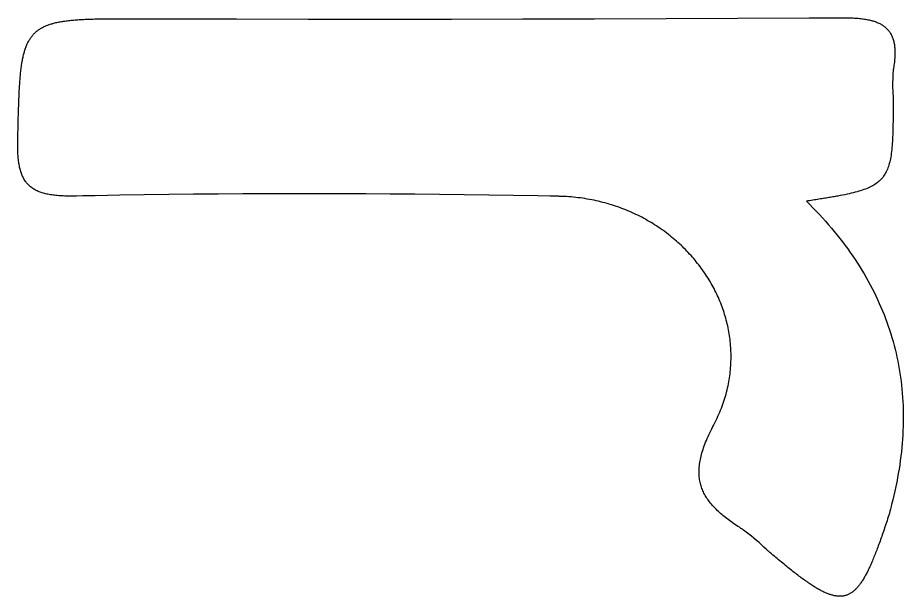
# Model space of a CAD drawing. Extents: x -2412.6 to -2376.5, y -227.2 to -193.2.
# Drawn here: x -2412.594 to -2409.012, y -206.057 to -203.717 of the extents above; entities that cross this region are included whole.
import ezdxf

# ---------------------------------------------------------------- set-up
doc = ezdxf.new("R2010")
doc.units = 0
doc.layers.add('WORK_LAYER', color=254, linetype='CONTINUOUS')

msp = doc.modelspace()

# ---------------------------------------------------------------- linework, layer by layer
at = {"layer": 'WORK_LAYER'}
msp.add_lwpolyline([(-2409.4045, -204.4593), (-2409.391, -204.4727), (-2409.3777, -204.4861), (-2409.3647, -204.4996), (-2409.3519, -204.5132), (-2409.3393, -204.5269), (-2409.327, -204.5406), (-2409.315, -204.5543), (-2409.3031, -204.5682), (-2409.2915, -204.5821), (-2409.2802, -204.596), (-2409.269, -204.61), (-2409.2581, -204.6241), (-2409.2475, -204.6382), (-2409.2371, -204.6524), (-2409.2269, -204.6666), (-2409.217, -204.6809), (-2409.2073, -204.6953), (-2409.1978, -204.7097), (-2409.1886, -204.7242), (-2409.1796, -204.7388), (-2409.1709, -204.7534), (-2409.1623, -204.7681), (-2409.1541, -204.7828), (-2409.146, -204.7976), (-2409.1382, -204.8124), (-2409.1306, -204.8273), (-2409.1233, -204.8423), (-2409.1162, -204.8573), (-2409.1094, -204.8724), (-2409.1027, -204.8876), (-2409.0963, -204.9028), (-2409.0902, -204.918), (-2409.0843, -204.9334), (-2409.0786, -204.9488), (-2409.0731, -204.9642), (-2409.0679, -204.9797), (-2409.0629, -204.9953), (-2409.0582, -205.0109), (-2409.0537, -205.0266), (-2409.0494, -205.0424), (-2409.0454, -205.0582), (-2409.0415, -205.074), (-2409.038, -205.09), (-2409.0346, -205.106), (-2409.0315, -205.122), (-2409.0287, -205.1381), (-2409.026, -205.1543), (-2409.0236, -205.1705), (-2409.0214, -205.1868), (-2409.0195, -205.2032), (-2409.0178, -205.2196), (-2409.0163, -205.236), (-2409.0151, -205.2526), (-2409.0141, -205.2692), (-2409.0133, -205.2858), (-2409.0128, -205.3025), (-2409.0125, -205.3193), (-2409.0124, -205.3361), (-2409.0126, -205.353), (-2409.013, -205.37), (-2409.0136, -205.387), (-2409.0144, -205.404), (-2409.0155, -205.4212), (-2409.0168, -205.4384), (-2409.0184, -205.4556), (-2409.0202, -205.4729), (-2409.0222, -205.4903), (-2409.0244, -205.5077), (-2409.0269, -205.5252), (-2409.0296, -205.5428), (-2409.0325, -205.5604), (-2409.0357, -205.578), (-2409.0391, -205.5958), (-2409.0427, -205.6136), (-2409.0466, -205.6314), (-2409.0507, -205.6493), (-2409.055, -205.6673), (-2409.0596, -205.6853), (-2409.0619, -205.6943), (-2409.0631, -205.6989), (-2409.0632, -205.6991), (-2409.0632, -205.6992), (-2409.0632, -205.6992), (-2409.0632, -205.6992), (-2409.0632, -205.6992), (-2409.0632, -205.6993), (-2409.0633, -205.6996), (-2409.0643, -205.704), (-2409.0663, -205.7129), (-2409.0673, -205.7174), (-2409.0678, -205.7196), (-2409.068, -205.7207), (-2409.0681, -205.721), (-2409.0681, -205.7211), (-2409.0681, -205.7211), (-2409.0681, -205.7211), (-2409.0682, -205.7213), (-2409.0683, -205.7215), (-2409.0686, -205.7225), (-2409.0692, -205.7245), (-2409.0705, -205.7283), (-2409.0731, -205.7361), (-2409.0756, -205.7437), (-2409.0781, -205.7512), (-2409.0806, -205.7586), (-2409.0831, -205.7659), (-2409.0855, -205.7732), (-2409.0879, -205.7803), (-2409.0903, -205.7874), (-2409.0927, -205.7943), (-2409.0951, -205.8011), (-2409.0974, -205.8079), (-2409.0997, -205.8146), (-2409.1021, -205.8211), (-2409.1043, -205.8276), (-2409.1066, -205.834), (-2409.1089, -205.8403), (-2409.1111, -205.8464), (-2409.1134, -205.8525), (-2409.1156, -205.8585), (-2409.1178, -205.8644), (-2409.12, -205.8703), (-2409.1222, -205.876), (-2409.1244, -205.8816), (-2409.1266, -205.8871), (-2409.1287, -205.8926), (-2409.1309, -205.8979), (-2409.133, -205.9032), (-2409.1352, -205.9084), (-2409.1373, -205.9134), (-2409.1394, -205.9184), (-2409.1415, -205.9233), (-2409.1436, -205.9281), (-2409.1457, -205.9328), (-2409.1478, -205.9374), (-2409.1499, -205.942), (-2409.152, -205.9464), (-2409.1541, -205.9508), (-2409.1562, -205.955), (-2409.1583, -205.9592), (-2409.1604, -205.9633), (-2409.1625, -205.9672), (-2409.1646, -205.9711), (-2409.1667, -205.975), (-2409.1688, -205.9787), (-2409.1708, -205.9823), (-2409.1729, -205.9858), (-2409.175, -205.9893), (-2409.1772, -205.9927), (-2409.1793, -205.9959), (-2409.1814, -205.9991), (-2409.1835, -206.0022), (-2409.1856, -206.0052), (-2409.1878, -206.0082), (-2409.1899, -206.011), (-2409.1921, -206.0138), (-2409.1942, -206.0164), (-2409.1964, -206.019), (-2409.1986, -206.0215), (-2409.2008, -206.0239), (-2409.203, -206.0262), (-2409.2052, -206.0285), (-2409.2074, -206.0306), (-2409.2097, -206.0327), (-2409.2119, -206.0347), (-2409.2142, -206.0365), (-2409.2165, -206.0383), (-2409.2188, -206.0401), (-2409.2211, -206.0417), (-2409.2234, -206.0433), (-2409.2258, -206.0447), (-2409.2281, -206.0461), (-2409.2305, -206.0474), (-2409.2329, -206.0486), (-2409.2353, -206.0498), (-2409.2378, -206.0508), (-2409.2402, -206.0518), (-2409.2427, -206.0527), (-2409.2452, -206.0535), (-2409.2478, -206.0542), (-2409.2503, -206.0548), (-2409.2529, -206.0554), (-2409.2555, -206.0558), (-2409.2581, -206.0562), (-2409.2608, -206.0565), (-2409.2635, -206.0567), (-2409.2662, -206.0569), (-2409.2689, -206.0569), (-2409.2717, -206.0569), (-2409.2745, -206.0568), (-2409.2773, -206.0566), (-2409.2801, -206.0564), (-2409.283, -206.056), (-2409.2859, -206.0556), (-2409.2889, -206.0551), (-2409.2918, -206.0545), (-2409.2948, -206.0539), (-2409.2979, -206.0531), (-2409.301, -206.0523), (-2409.3041, -206.0514), (-2409.3072, -206.0504), (-2409.3104, -206.0494), (-2409.3136, -206.0482), (-2409.3169, -206.047), (-2409.3201, -206.0457), (-2409.3235, -206.0444), (-2409.3268, -206.0429), (-2409.3303, -206.0414), (-2409.3337, -206.0398), (-2409.3372, -206.0381), (-2409.3407, -206.0363), (-2409.3443, -206.0345), (-2409.3479, -206.0326), (-2409.3515, -206.0306), (-2409.3552, -206.0285), (-2409.359, -206.0264), (-2409.3628, -206.0242), (-2409.3666, -206.0219), (-2409.3705, -206.0195), (-2409.3744, -206.0171), (-2409.3784, -206.0145), (-2409.3824, -206.0119), (-2409.3865, -206.0093), (-2409.3906, -206.0065), (-2409.3948, -206.0037), (-2409.399, -206.0008), (-2409.4032, -205.9978), (-2409.4076, -205.9948), (-2409.4119, -205.9917), (-2409.4163, -205.9885), (-2409.4208, -205.9852), (-2409.4253, -205.9819), (-2409.4299, -205.9785), (-2409.4346, -205.975), (-2409.4393, -205.9714), (-2409.444, -205.9678), (-2409.4488, -205.9641), (-2409.4537, -205.9603), (-2409.4586, -205.9565), (-2409.4636, -205.9526), (-2409.4686, -205.9486), (-2409.4737, -205.9445), (-2409.4789, -205.9404), (-2409.4841, -205.9362), (-2409.4894, -205.9319), (-2409.4947, -205.9276), (-2409.5001, -205.9231), (-2409.5056, -205.9187), (-2409.5111, -205.9141), (-2409.5167, -205.9095), (-2409.5223, -205.9048), (-2409.5281, -205.9), (-2409.5339, -205.8952), (-2409.5397, -205.8903), (-2409.5456, -205.8853), (-2409.5516, -205.8802), (-2409.5577, -205.8751), (-2409.5608, -205.8725), (-2409.5611, -205.8722), (-2409.5613, -205.8721), (-2409.5614, -205.872), (-2409.5615, -205.8719), (-2409.5615, -205.8719), (-2409.5617, -205.8717), (-2409.5623, -205.8711), (-2409.5635, -205.8699), (-2409.566, -205.8676), (-2409.5758, -205.8583), (-2409.5858, -205.8491), (-2409.5959, -205.8401), (-2409.6062, -205.8312), (-2409.6165, -205.8224), (-2409.627, -205.8139), (-2409.6377, -205.8054), (-2409.6484, -205.7971), (-2409.6593, -205.789), (-2409.662, -205.787), (-2409.6634, -205.786), (-2409.6635, -205.786), (-2409.6635, -205.7859), (-2409.6636, -205.7859), (-2409.6638, -205.7858), (-2409.6646, -205.7852), (-2409.6661, -205.7842), (-2409.6693, -205.7822), (-2409.6754, -205.7781), (-2409.6815, -205.7741), (-2409.6875, -205.7701), (-2409.6934, -205.766), (-2409.6992, -205.762), (-2409.7049, -205.758), (-2409.7105, -205.754), (-2409.7159, -205.75), (-2409.7213, -205.7459), (-2409.7266, -205.7419), (-2409.7317, -205.7379), (-2409.7368, -205.7338), (-2409.7417, -205.7298), (-2409.7466, -205.7257), (-2409.7513, -205.7217), (-2409.7559, -205.7176), (-2409.7604, -205.7135), (-2409.7648, -205.7094), (-2409.7691, -205.7052), (-2409.7732, -205.7011), (-2409.7773, -205.6969), (-2409.7812, -205.6927), (-2409.785, -205.6885), (-2409.7887, -205.6842), (-2409.7922, -205.6799), (-2409.7956, -205.6756), (-2409.799, -205.6712), (-2409.8021, -205.6668), (-2409.8052, -205.6624), (-2409.8081, -205.658), (-2409.8109, -205.6534), (-2409.8136, -205.6489), (-2409.8162, -205.6443), (-2409.8186, -205.6396), (-2409.8209, -205.635), (-2409.823, -205.6302), (-2409.825, -205.6254), (-2409.8269, -205.6206), (-2409.8286, -205.6157), (-2409.8302, -205.6107), (-2409.8317, -205.6057), (-2409.833, -205.6006), (-2409.8342, -205.5955), (-2409.8352, -205.5903), (-2409.8361, -205.585), (-2409.8369, -205.5797), (-2409.8375, -205.5743), (-2409.838, -205.5688), (-2409.8383, -205.5632), (-2409.8384, -205.5576), (-2409.8385, -205.5519), (-2409.8383, -205.5461), (-2409.838, -205.5403), (-2409.8376, -205.5343), (-2409.837, -205.5283), (-2409.8362, -205.5222), (-2409.8353, -205.516), (-2409.8343, -205.5097), (-2409.8331, -205.5033), (-2409.8317, -205.4969), (-2409.8301, -205.4903), (-2409.8284, -205.4836), (-2409.8266, -205.4769), (-2409.8245, -205.47), (-2409.8223, -205.4631), (-2409.82, -205.456), (-2409.8175, -205.4488), (-2409.8148, -205.4415), (-2409.8119, -205.4342), (-2409.8089, -205.4267), (-2409.8057, -205.4191), (-2409.8023, -205.4113), (-2409.7987, -205.4035), (-2409.795, -205.3956), (-2409.7911, -205.3875), (-2409.787, -205.3793), (-2409.7828, -205.371), (-2409.7806, -205.3668), (-2409.7795, -205.3647), (-2409.7792, -205.3641), (-2409.7791, -205.3639), (-2409.7788, -205.3634), (-2409.7777, -205.3614), (-2409.7736, -205.3533), (-2409.7696, -205.3452), (-2409.7657, -205.3371), (-2409.7619, -205.329), (-2409.7583, -205.3209), (-2409.7548, -205.3128), (-2409.7515, -205.3046), (-2409.7483, -205.2965), (-2409.7452, -205.2883), (-2409.7422, -205.2801), (-2409.7394, -205.2719), (-2409.7367, -205.2638), (-2409.7341, -205.2556), (-2409.7317, -205.2474), (-2409.7294, -205.2392), (-2409.7272, -205.231), (-2409.7252, -205.2227), (-2409.7232, -205.2145), (-2409.7214, -205.2063), (-2409.7197, -205.1981), (-2409.7182, -205.1899), (-2409.7168, -205.1817), (-2409.7155, -205.1735), (-2409.7143, -205.1653), (-2409.7132, -205.1571), (-2409.7123, -205.1489), (-2409.7115, -205.1407), (-2409.7108, -205.1325), (-2409.7102, -205.1243), (-2409.7097, -205.1161), (-2409.7094, -205.108), (-2409.7091, -205.0998), (-2409.709, -205.0917), (-2409.709, -205.0836), (-2409.7092, -205.0755), (-2409.7094, -205.0674), (-2409.7098, -205.0593), (-2409.7102, -205.0512), (-2409.7108, -205.0431), (-2409.7115, -205.0351), (-2409.7123, -205.0271), (-2409.7132, -205.0191), (-2409.7142, -205.0111), (-2409.7154, -205.0031), (-2409.7166, -204.9952), (-2409.718, -204.9873), (-2409.7195, -204.9794), (-2409.721, -204.9715), (-2409.7227, -204.9636), (-2409.7245, -204.9558), (-2409.7264, -204.948), (-2409.7284, -204.9402), (-2409.7305, -204.9325), (-2409.7327, -204.9248), (-2409.735, -204.9171), (-2409.7374, -204.9094), (-2409.7399, -204.9018), (-2409.7426, -204.8942), (-2409.7453, -204.8866), (-2409.7481, -204.8791), (-2409.751, -204.8716), (-2409.754, -204.8641), (-2409.7572, -204.8567), (-2409.7604, -204.8493), (-2409.7637, -204.842), (-2409.7671, -204.8346), (-2409.7706, -204.8274), (-2409.7742, -204.8201), (-2409.7779, -204.8129), (-2409.7817, -204.8058), (-2409.7856, -204.7987), (-2409.7896, -204.7916), (-2409.7936, -204.7846), (-2409.7978, -204.7776), (-2409.8021, -204.7707), (-2409.8064, -204.7638), (-2409.8108, -204.757), (-2409.8154, -204.7502), (-2409.82, -204.7435), (-2409.8247, -204.7368), (-2409.8295, -204.7301), (-2409.8344, -204.7236), (-2409.8393, -204.717), (-2409.8444, -204.7106), (-2409.8495, -204.7041), (-2409.8547, -204.6978), (-2409.86, -204.6915), (-2409.8654, -204.6852), (-2409.8709, -204.679), (-2409.8765, -204.6729), (-2409.8821, -204.6668), (-2409.8878, -204.6608), (-2409.8936, -204.6548), (-2409.8995, -204.6489), (-2409.9054, -204.6431), (-2409.9115, -204.6373), (-2409.9176, -204.6316), (-2409.9238, -204.626), (-2409.93, -204.6204), (-2409.9364, -204.6149), (-2409.9428, -204.6095), (-2409.9493, -204.6041), (-2409.9559, -204.5988), (-2409.9625, -204.5936), (-2409.9692, -204.5885), (-2409.976, -204.5834), (-2409.9829, -204.5784), (-2409.9898, -204.5734), (-2409.9968, -204.5686), (-2410.0039, -204.5638), (-2410.011, -204.5591), (-2410.0182, -204.5544), (-2410.0255, -204.5499), (-2410.0328, -204.5454), (-2410.0402, -204.541), (-2410.0477, -204.5367), (-2410.0553, -204.5325), (-2410.0629, -204.5283), (-2410.0705, -204.5243), (-2410.0783, -204.5203), (-2410.0861, -204.5164), (-2410.0939, -204.5126), (-2410.1019, -204.5088), (-2410.1098, -204.5052), (-2410.1179, -204.5016), (-2410.126, -204.4982), (-2410.1342, -204.4948), (-2410.1424, -204.4915), (-2410.1507, -204.4883), (-2410.159, -204.4852), (-2410.1674, -204.4822), (-2410.1759, -204.4793), (-2410.1844, -204.4765), (-2410.193, -204.4738), (-2410.2016, -204.4712), (-2410.2103, -204.4686), (-2410.219, -204.4662), (-2410.2278, -204.4639), (-2410.2366, -204.4617), (-2410.2455, -204.4595), (-2410.2544, -204.4575), (-2410.2634, -204.4556), (-2410.2725, -204.4538), (-2410.2816, -204.452), (-2410.2907, -204.4504), (-2410.2999, -204.4489), (-2410.3091, -204.4475), (-2410.3184, -204.4462), (-2410.3277, -204.4451), (-2410.3371, -204.444), (-2410.3465, -204.443), (-2410.356, -204.4422), (-2410.3655, -204.4414), (-2410.375, -204.4408), (-2410.3846, -204.4403), (-2410.3943, -204.4399), (-2410.4039, -204.4396), (-2410.4064, -204.4395), (-2410.4095, -204.4395), (-2410.4157, -204.4393), (-2410.4406, -204.4388), (-2410.4903, -204.4379), (-2410.5898, -204.4361), (-2410.6893, -204.4345), (-2410.7888, -204.4331), (-2410.8883, -204.432), (-2410.9878, -204.431), (-2411.0874, -204.4302), (-2411.1869, -204.4297), (-2411.2864, -204.4293), (-2411.3859, -204.4292), (-2411.4854, -204.4292), (-2411.5849, -204.4295), (-2411.6844, -204.4299), (-2411.784, -204.4306), (-2411.8835, -204.4315), (-2411.983, -204.4325), (-2412.0825, -204.4338), (-2412.182, -204.4353), (-2412.2815, -204.437), (-2412.3312, -204.4379), (-2412.3561, -204.4384), (-2412.3623, -204.4385), (-2412.3654, -204.4386), (-2412.3656, -204.4386), (-2412.3657, -204.4386), (-2412.3658, -204.4386), (-2412.366, -204.4386), (-2412.3665, -204.4386), (-2412.3701, -204.4386), (-2412.3771, -204.4387), (-2412.384, -204.4387), (-2412.3908, -204.4387), (-2412.3975, -204.4386), (-2412.404, -204.4384), (-2412.4104, -204.4382), (-2412.4166, -204.4379), (-2412.4227, -204.4376), (-2412.4287, -204.4372), (-2412.4345, -204.4367), (-2412.4403, -204.4361), (-2412.4459, -204.4355), (-2412.4513, -204.4349), (-2412.4567, -204.4341), (-2412.4619, -204.4333), (-2412.467, -204.4324), (-2412.472, -204.4315), (-2412.4768, -204.4304), (-2412.4816, -204.4293), (-2412.4862, -204.4282), (-2412.4907, -204.4269), (-2412.4951, -204.4256), (-2412.4994, -204.4242), (-2412.5035, -204.4227), (-2412.5076, -204.4212), (-2412.5115, -204.4195), (-2412.5154, -204.4178), (-2412.5191, -204.416), (-2412.5227, -204.4142), (-2412.5262, -204.4122), (-2412.5296, -204.4102), (-2412.5329, -204.408), (-2412.5361, -204.4058), (-2412.5392, -204.4036), (-2412.5422, -204.4012), (-2412.5451, -204.3987), (-2412.5479, -204.3962), (-2412.5507, -204.3935), (-2412.5533, -204.3908), (-2412.5558, -204.388), (-2412.5582, -204.3851), (-2412.5606, -204.3821), (-2412.5628, -204.379), (-2412.565, -204.3758), (-2412.567, -204.3725), (-2412.569, -204.3692), (-2412.5709, -204.3657), (-2412.5727, -204.3621), (-2412.5745, -204.3585), (-2412.5761, -204.3547), (-2412.5777, -204.3508), (-2412.5792, -204.3469), (-2412.5806, -204.3428), (-2412.5819, -204.3386), (-2412.5832, -204.3344), (-2412.5844, -204.33), (-2412.5855, -204.3255), (-2412.5865, -204.321), (-2412.5875, -204.3163), (-2412.5884, -204.3115), (-2412.5893, -204.3066), (-2412.59, -204.3016), (-2412.5907, -204.2965), (-2412.5914, -204.2912), (-2412.5919, -204.2859), (-2412.5924, -204.2804), (-2412.5929, -204.2749), (-2412.5933, -204.2692), (-2412.5936, -204.2634), (-2412.5939, -204.2575), (-2412.5941, -204.2515), (-2412.5942, -204.2453), (-2412.5943, -204.2391), (-2412.5944, -204.2327), (-2412.5944, -204.2262), (-2412.5943, -204.2196), (-2412.5942, -204.2129), (-2412.5941, -204.206), (-2412.5941, -204.2052), (-2412.5941, -204.2049), (-2412.5941, -204.2043), (-2412.594, -204.2032), (-2412.5939, -204.1986), (-2412.5937, -204.1896), (-2412.5935, -204.1806), (-2412.5932, -204.1718), (-2412.593, -204.1631), (-2412.5928, -204.1544), (-2412.5926, -204.1459), (-2412.5923, -204.1376), (-2412.5921, -204.1293), (-2412.5919, -204.1211), (-2412.5917, -204.1131), (-2412.5915, -204.1051), (-2412.5912, -204.0973), (-2412.591, -204.0896), (-2412.5907, -204.0819), (-2412.5905, -204.0744), (-2412.5902, -204.067), (-2412.59, -204.0597), (-2412.5897, -204.0525), (-2412.5894, -204.0454), (-2412.5891, -204.0384), (-2412.5888, -204.0315), (-2412.5885, -204.0247), (-2412.5882, -204.018), (-2412.5879, -204.0114), (-2412.5875, -204.0049), (-2412.5871, -203.9985), (-2412.5868, -203.9922), (-2412.5864, -203.986), (-2412.5859, -203.9799), (-2412.5855, -203.9738), (-2412.5851, -203.9679), (-2412.5846, -203.9621), (-2412.5841, -203.9563), (-2412.5836, -203.9507), (-2412.583, -203.9451), (-2412.5825, -203.9397), (-2412.5819, -203.9343), (-2412.5813, -203.929), (-2412.5806, -203.9238), (-2412.58, -203.9187), (-2412.5793, -203.9136), (-2412.5786, -203.9087), (-2412.5778, -203.9038), (-2412.5771, -203.8991), (-2412.5763, -203.8944), (-2412.5754, -203.8898), (-2412.5746, -203.8852), (-2412.5737, -203.8808), (-2412.5728, -203.8764), (-2412.5718, -203.8722), (-2412.5708, -203.868), (-2412.5698, -203.8638), (-2412.5687, -203.8598), (-2412.5676, -203.8558), (-2412.5664, -203.8519), (-2412.5653, -203.8481), (-2412.564, -203.8443), (-2412.5628, -203.8407), (-2412.5615, -203.8371), (-2412.5601, -203.8336), (-2412.5587, -203.8301), (-2412.5573, -203.8267), (-2412.5558, -203.8234), (-2412.5543, -203.8202), (-2412.5528, -203.817), (-2412.5512, -203.8139), (-2412.5495, -203.8109), (-2412.5478, -203.8079), (-2412.546, -203.805), (-2412.5442, -203.8021), (-2412.5424, -203.7994), (-2412.5405, -203.7967), (-2412.5385, -203.794), (-2412.5365, -203.7914), (-2412.5344, -203.7889), (-2412.5323, -203.7864), (-2412.5301, -203.784), (-2412.5279, -203.7817), (-2412.5256, -203.7794), (-2412.5233, -203.7772), (-2412.5209, -203.775), (-2412.5184, -203.7729), (-2412.5159, -203.7708), (-2412.5133, -203.7688), (-2412.5107, -203.7669), (-2412.508, -203.765), (-2412.5052, -203.7632), (-2412.5024, -203.7614), (-2412.4995, -203.7596), (-2412.4965, -203.7579), (-2412.4935, -203.7563), (-2412.4904, -203.7547), (-2412.4873, -203.7532), (-2412.484, -203.7517), (-2412.4807, -203.7502), (-2412.4774, -203.7488), (-2412.4739, -203.7475), (-2412.4704, -203.7462), (-2412.4668, -203.7449), (-2412.4632, -203.7437), (-2412.4594, -203.7425), (-2412.4556, -203.7414), (-2412.4517, -203.7403), (-2412.4478, -203.7392), (-2412.4438, -203.7382), (-2412.4396, -203.7372), (-2412.4355, -203.7363), (-2412.4312, -203.7354), (-2412.4268, -203.7345), (-2412.4224, -203.7337), (-2412.4179, -203.7329), (-2412.4133, -203.7321), (-2412.4086, -203.7314), (-2412.4038, -203.7307), (-2412.399, -203.73), (-2412.3941, -203.7294), (-2412.389, -203.7288), (-2412.3839, -203.7282), (-2412.3787, -203.7277), (-2412.3735, -203.7272), (-2412.3681, -203.7267), (-2412.3626, -203.7262), (-2412.3571, -203.7258), (-2412.3514, -203.7254), (-2412.3457, -203.725), (-2412.3398, -203.7246), (-2412.3339, -203.7243), (-2412.3279, -203.724), (-2412.3218, -203.7237), (-2412.3155, -203.7234), (-2412.3092, -203.7232), (-2412.3028, -203.723), (-2412.2963, -203.7227), (-2412.2897, -203.7226), (-2412.283, -203.7224), (-2412.2762, -203.7222), (-2412.2692, -203.7221), (-2412.2622, -203.722), (-2412.2551, -203.7218), (-2412.2479, -203.7217), (-2412.2405, -203.7217), (-2412.2331, -203.7216), (-2412.2255, -203.7215), (-2412.2179, -203.7215), (-2412.2101, -203.7214), (-2412.2023, -203.7214), (-2412.1943, -203.7214), (-2412.1862, -203.7214), (-2412.178, -203.7214), (-2412.1697, -203.7214), (-2412.1612, -203.7214), (-2412.1527, -203.7214), (-2412.144, -203.7214), (-2412.1352, -203.7214), (-2412.1263, -203.7215), (-2412.1173, -203.7215), (-2412.1128, -203.7215), (-2412.1105, -203.7215), (-2412.1099, -203.7215), (-2412.1096, -203.7215), (-2412.1091, -203.7215), (-2412.1068, -203.7215), (-2412.0707, -203.7216), (-2411.9983, -203.7218), (-2411.7088, -203.7224), (-2411.4193, -203.7227), (-2411.1298, -203.7228), (-2410.8404, -203.7226), (-2410.5509, -203.7222), (-2410.2614, -203.7216), (-2409.9719, -203.7206), (-2409.6824, -203.7195), (-2409.393, -203.718), (-2409.3206, -203.7177), (-2409.2844, -203.7174), (-2409.2663, -203.7173), (-2409.2618, -203.7173), (-2409.2595, -203.7173), (-2409.2594, -203.7173), (-2409.2593, -203.7173), (-2409.2593, -203.7173), (-2409.2592, -203.7173), (-2409.259, -203.7173), (-2409.2574, -203.7173), (-2409.2512, -203.7173), (-2409.2452, -203.7173), (-2409.2391, -203.7174), (-2409.2332, -203.7175), (-2409.2274, -203.7177), (-2409.2217, -203.7179), (-2409.216, -203.7182), (-2409.2105, -203.7185), (-2409.205, -203.7188), (-2409.1996, -203.7192), (-2409.1943, -203.7196), (-2409.1891, -203.7201), (-2409.184, -203.7207), (-2409.179, -203.7213), (-2409.1741, -203.722), (-2409.1693, -203.7227), (-2409.1646, -203.7234), (-2409.1599, -203.7243), (-2409.1554, -203.7252), (-2409.1509, -203.7261), (-2409.1465, -203.7271), (-2409.1422, -203.7282), (-2409.1381, -203.7293), (-2409.134, -203.7305), (-2409.13, -203.7318), (-2409.1261, -203.7331), (-2409.1222, -203.7345), (-2409.1185, -203.736), (-2409.1149, -203.7375), (-2409.1113, -203.7391), (-2409.1079, -203.7408), (-2409.1045, -203.7426), (-2409.1013, -203.7444), (-2409.0981, -203.7463), (-2409.095, -203.7483), (-2409.092, -203.7504), (-2409.0892, -203.7525), (-2409.0864, -203.7547), (-2409.0837, -203.757), (-2409.081, -203.7594), (-2409.0785, -203.7619), (-2409.0761, -203.7644), (-2409.0738, -203.7671), (-2409.0715, -203.7698), (-2409.0694, -203.7726), (-2409.0674, -203.7755), (-2409.0654, -203.7785), (-2409.0635, -203.7816), (-2409.0618, -203.7847), (-2409.0601, -203.788), (-2409.0585, -203.7914), (-2409.0571, -203.7948), (-2409.0557, -203.7984), (-2409.0544, -203.802), (-2409.0532, -203.8058), (-2409.0521, -203.8096), (-2409.0511, -203.8136), (-2409.0502, -203.8176), (-2409.0494, -203.8218), (-2409.0486, -203.826), (-2409.048, -203.8304), (-2409.0475, -203.8349), (-2409.0471, -203.8395), (-2409.0467, -203.8442), (-2409.0465, -203.8489), (-2409.0463, -203.8539), (-2409.0463, -203.8589), (-2409.0463, -203.864), (-2409.0465, -203.8693), (-2409.0467, -203.8746), (-2409.0471, -203.8801), (-2409.0475, -203.8857), (-2409.048, -203.8914), (-2409.0486, -203.8973), (-2409.0494, -203.9032), (-2409.0502, -203.9093), (-2409.0511, -203.9155), (-2409.0521, -203.9218), (-2409.0524, -203.9234), (-2409.0525, -203.9242), (-2409.0526, -203.9246), (-2409.0526, -203.9248), (-2409.0526, -203.9248), (-2409.0527, -203.9255), (-2409.0528, -203.9269), (-2409.0533, -203.9326), (-2409.0542, -203.9438), (-2409.0548, -203.9551), (-2409.0552, -203.9664), (-2409.0555, -203.9777), (-2409.0555, -203.989), (-2409.0554, -204.0003), (-2409.055, -204.0116), (-2409.0545, -204.0229), (-2409.0537, -204.0342), (-2409.0536, -204.0356), (-2409.0536, -204.0358), (-2409.0536, -204.0359), (-2409.0536, -204.0359), (-2409.0536, -204.036), (-2409.0536, -204.0362), (-2409.0536, -204.0397), (-2409.0536, -204.0466), (-2409.0536, -204.0535), (-2409.0536, -204.0602), (-2409.0536, -204.0669), (-2409.0536, -204.0735), (-2409.0536, -204.0799), (-2409.0536, -204.0864), (-2409.0537, -204.0927), (-2409.0537, -204.0989), (-2409.0537, -204.1051), (-2409.0537, -204.1112), (-2409.0538, -204.1171), (-2409.0538, -204.1231), (-2409.0539, -204.1289), (-2409.0539, -204.1346), (-2409.054, -204.1403), (-2409.0541, -204.1459), (-2409.0542, -204.1514), (-2409.0543, -204.1569), (-2409.0544, -204.1622), (-2409.0545, -204.1675), (-2409.0546, -204.1727), (-2409.0548, -204.1779), (-2409.0549, -204.1829), (-2409.0551, -204.1879), (-2409.0553, -204.1929), (-2409.0555, -204.1977), (-2409.0559, -204.2072), (-2409.0564, -204.2164), (-2409.057, -204.2253), (-2409.0576, -204.234), (-2409.0584, -204.2424), (-2409.0592, -204.2505), (-2409.06, -204.2584), (-2409.061, -204.266), (-2409.0621, -204.2734), (-2409.0632, -204.2806), (-2409.0645, -204.2875), (-2409.0659, -204.2942), (-2409.0674, -204.3006), (-2409.069, -204.3069), (-2409.0707, -204.3129), (-2409.0725, -204.3188), (-2409.0745, -204.3244), (-2409.0766, -204.3298), (-2409.0789, -204.3351), (-2409.0813, -204.3401), (-2409.0838, -204.345), (-2409.0865, -204.3497), (-2409.0893, -204.3542), (-2409.0923, -204.3586), (-2409.0954, -204.3628), (-2409.0988, -204.3669), (-2409.1023, -204.3708), (-2409.1059, -204.3745), (-2409.1098, -204.3781), (-2409.1138, -204.3816), (-2409.118, -204.385), (-2409.1224, -204.3882), (-2409.1271, -204.3913), (-2409.1319, -204.3943), (-2409.1369, -204.3972), (-2409.1421, -204.4), (-2409.1476, -204.4026), (-2409.1532, -204.4052), (-2409.1591, -204.4077), (-2409.1652, -204.4102), (-2409.1716, -204.4125), (-2409.1781, -204.4148), (-2409.185, -204.417), (-2409.192, -204.4191), (-2409.1993, -204.4212), (-2409.2069, -204.4233), (-2409.2147, -204.4253), (-2409.2228, -204.4272), (-2409.2312, -204.4291), (-2409.2398, -204.431), (-2409.2487, -204.4329), (-2409.2579, -204.4347), (-2409.2673, -204.4366), (-2409.2771, -204.4384), (-2409.282, -204.4393), (-2409.2871, -204.4402), (-2409.2922, -204.4411), (-2409.2974, -204.442), (-2409.3027, -204.4429), (-2409.3081, -204.4438), (-2409.3135, -204.4448), (-2409.319, -204.4457), (-2409.3246, -204.4466), (-2409.3303, -204.4475), (-2409.336, -204.4485), (-2409.3418, -204.4494), (-2409.3477, -204.4503), (-2409.3537, -204.4513), (-2409.3598, -204.4523), (-2409.3659, -204.4532), (-2409.3721, -204.4542), (-2409.3784, -204.4552), (-2409.3848, -204.4562), (-2409.3913, -204.4572), (-2409.3979, -204.4582)], close=True, dxfattribs=at)

doc.saveas('drawing.dxf')
